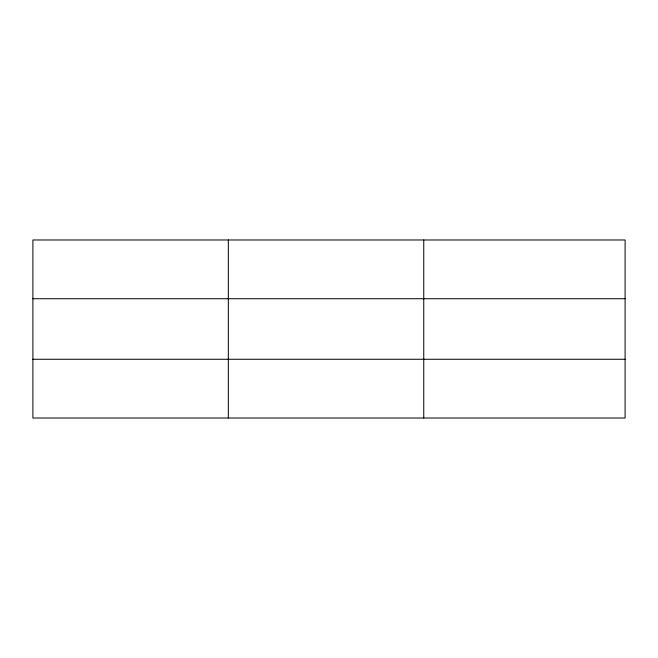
<?xml version="1.0" encoding="UTF-8"?>
<svg xmlns="http://www.w3.org/2000/svg" width="658" height="658" viewBox="0 0 658 658"><rect width="100%" height="100%" fill="white"/><g stroke="black" fill="none" stroke-linecap="round" stroke-linejoin="round"><path stroke-width="0.99" d="M228.326 418.019L228.326 239.981M423.752 418.019L423.752 239.981M625.1 298.732L625.1 239.981L32.9 239.981L32.9 418.019L625.1 418.019L625.1 298.732L32.9 298.732M32.9 359.268L625.1 359.268"/></g></svg>
